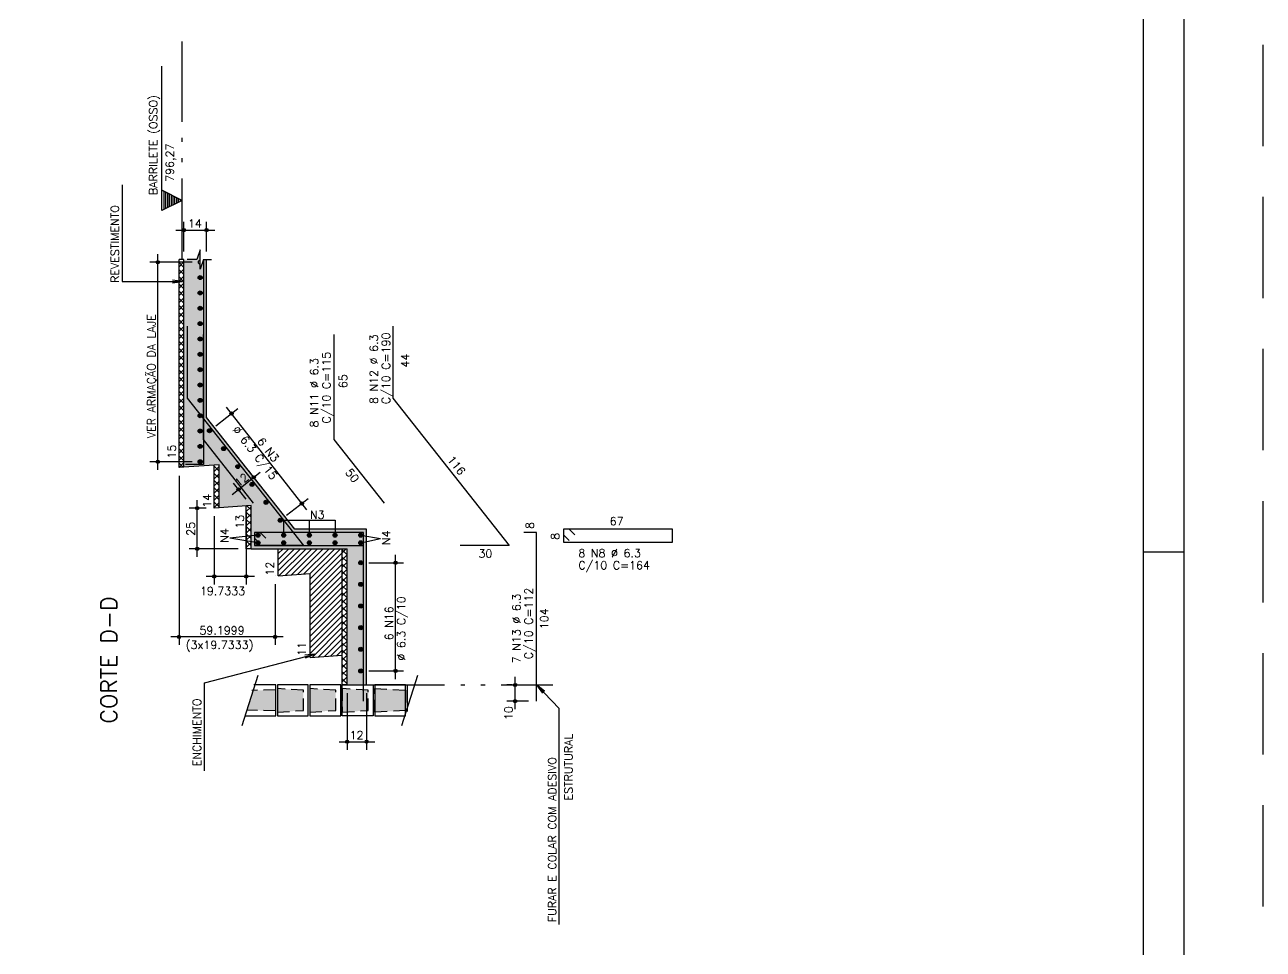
# Model space of a CAD drawing. Extents: x -1.9 to 86, y -1.5 to 61.
# Drawn here: x 55.51 to 86.05, y 19.89 to 42.7 of the extents above; entities that cross this region are included whole.
import ezdxf

# ---------------------------------------------------------------- set-up
doc = ezdxf.new("R2010")
doc.units = 0
doc.header["$MEASUREMENT"] = 0
for name, pattern in [('ESTILO_TQS_0001', [0.45, 0.3, -0.15]), ('ESTILO_TQS_0004', [3.3, 2, -0.4, 0.05, -0.4, 0.05, -0.4]), ('HIDDEN', [0.375, 0.25, -0.125])]:
    doc.linetypes.add(name, pattern=pattern)
doc.layers.get('0').update_dxf_attribs({"linetype": 'CONTINUOUS'})
doc.layers.get('Defpoints').update_dxf_attribs({"linetype": 'CONTINUOUS'})
for name, color, linetype in [('ARQ_FOLHA', 7, 'CONTINUOUS'), ('PENA_01', 1, 'CONTINUOUS'), ('PENA_02', 2, 'CONTINUOUS'), ('PENA_03', 3, 'CONTINUOUS'), ('PENA_04', 4, 'CONTINUOUS'), ('PENA_05', 5, 'CONTINUOUS'), ('PENA_10', 253, 'CONTINUOUS'), ('PENA_11', 252, 'CONTINUOUS')]:
    doc.layers.add(name, color=color, linetype=linetype)
doc.styles.get("Standard").update_dxf_attribs({"font": 'ROMANS.SHX'})

# ---------------------------------------------------------------- blocks, each defined once
blk = doc.blocks.new('FOLHA A1 - 841 X 594')
at = {"layer": 'ARQ_FOLHA', "color": 1}
blk.add_line((-10, 297), (0, 297), dxfattribs=at)
for points in [[(-841, 0), (0, 0), (0, 594), (-841, 594)], [(-816, 10), (-10, 10), (-10, 584), (-816, 584)]]:
    blk.add_lwpolyline(points, close=True, dxfattribs=at)
at = {"layer": 'Defpoints', "color": 8, "linetype": 'HIDDEN', "ltscale": 100}
blk.add_lwpolyline([(-860.5, 609.5), (-860.5, -15.5), (19.5, -15.5), (19.5, 609.5)], close=True, dxfattribs=at)
blk = doc.blocks.new('*U24')
blk.add_blockref('FOLHA A1 - 841 X 594', (0, 0))

msp = doc.modelspace()

# ---------------------------------------------------------------- linework, layer by layer
at = {"layer": 'PENA_01', "linetype": 'ESTILO_TQS_0004'}
for p, q in [((59.394, 36.905), (59.394, 42.286)), ((63.86, 26.413), (68.533, 26.413))]:
    msp.add_line(p, q, dxfattribs=at)
at = {"layer": 'PENA_01', "linetype": 'Continuous'}
for p, q in [((59.234, 37.633), (60.194, 37.633)), ((59.434, 37.105), (59.434, 37.833)), ((59.994, 37.105), (59.994, 37.833)), ((58.791, 31.718), (58.791, 37.04)), ((59.636, 36.84), (58.591, 36.84)), ((59.314, 31.773), (59.314, 36.905)), ((59.434, 36.905), (59.314, 36.905)), ((59.314, 36.729), (59.434, 36.849)), ((59.434, 36.711), (59.314, 36.831)), ((59.314, 36.552), (59.434, 36.672)), ((59.434, 36.535), (59.314, 36.655)), ((59.434, 36.888), (59.417, 36.905)), ((59.314, 36.375), (59.434, 36.495)), ((59.434, 36.358), (59.314, 36.478)), ((59.314, 36.199), (59.434, 36.319)), ((59.434, 36.181), (59.314, 36.301)), ((59.314, 36.022), (59.434, 36.142)), ((59.434, 36.004), (59.314, 36.124)), ((59.314, 35.845), (59.434, 35.965)), ((59.434, 35.828), (59.314, 35.948)), ((59.314, 35.668), (59.434, 35.788)), ((59.434, 35.651), (59.314, 35.771)), ((59.314, 35.492), (59.434, 35.612)), ((59.434, 35.474), (59.314, 35.594)), ((59.314, 35.315), (59.434, 35.435)), ((59.434, 35.297), (59.314, 35.417)), ((59.314, 35.138), (59.434, 35.258)), ((59.434, 35.12), (59.314, 35.24)), ((59.314, 34.961), (59.434, 35.081)), ((59.434, 34.944), (59.314, 35.064)), ((59.314, 34.784), (59.434, 34.904)), ((59.434, 34.767), (59.314, 34.887)), ((59.314, 34.608), (59.434, 34.728)), ((59.434, 34.59), (59.314, 34.71)), ((59.314, 34.431), (59.434, 34.551)), ((59.434, 34.413), (59.314, 34.533)), ((59.314, 34.254), (59.434, 34.374)), ((59.434, 34.237), (59.314, 34.357)), ((59.314, 34.077), (59.434, 34.197)), ((59.434, 34.06), (59.314, 34.18)), ((59.314, 33.901), (59.434, 34.021)), ((59.434, 33.883), (59.314, 34.003)), ((59.314, 33.724), (59.434, 33.844)), ((59.434, 33.706), (59.314, 33.826)), ((59.314, 33.547), (59.434, 33.667)), ((59.434, 33.529), (59.314, 33.649)), ((59.314, 33.37), (59.434, 33.49)), ((59.434, 33.353), (59.314, 33.473)), ((59.314, 33.193), (59.434, 33.313)), ((59.434, 33.176), (59.314, 33.296)), ((59.314, 33.017), (59.434, 33.137)), ((59.434, 32.999), (59.314, 33.119)), ((60.223, 32.807), (60.768, 33.232)), ((62.466, 30.735), (60.487, 33.267)), ((59.314, 32.84), (59.434, 32.96)), ((59.434, 32.822), (59.314, 32.942)), ((59.314, 32.663), (59.434, 32.783)), ((59.434, 32.646), (59.314, 32.766)), ((59.314, 32.486), (59.434, 32.606)), ((59.434, 32.469), (59.314, 32.589)), ((59.314, 32.31), (59.434, 32.43)), ((59.434, 32.292), (59.314, 32.412)), ((59.314, 32.133), (59.434, 32.253)), ((59.434, 32.115), (59.314, 32.235)), ((59.314, 31.956), (59.434, 32.076)), ((59.636, 31.918), (58.591, 31.918)), ((59.434, 31.938), (59.314, 32.058)), ((59.314, 31.779), (59.434, 31.899)), ((59.415, 31.781), (59.314, 31.882)), ((59.434, 31.782), (59.314, 31.773)), ((60.183, 30.773), (60.183, 31.833)), ((60.303, 31.687), (60.183, 31.807)), ((60.183, 31.677), (60.303, 31.797)), ((59.314, 31.573), (59.314, 27.399)), ((60.303, 31.511), (60.183, 31.631)), ((60.183, 31.5), (60.303, 31.62)), ((60.624, 31.113), (61.314, 31.658)), ((61.315, 31.335), (61.034, 31.691)), ((60.303, 31.334), (60.183, 31.454)), ((60.183, 31.323), (60.303, 31.443)), ((60.303, 31.157), (60.183, 31.277)), ((60.183, 31.146), (60.303, 31.266)), ((60.968, 30.999), (60.657, 31.394)), ((59.762, 29.573), (59.762, 30.973)), ((60.303, 30.98), (60.183, 31.1)), ((60.183, 30.97), (60.303, 31.09)), ((60.303, 30.804), (60.183, 30.924)), ((60.183, 30.793), (60.303, 30.913)), ((61.966, 30.598), (62.5, 31.015)), ((59.983, 30.773), (59.562, 30.773)), ((60.303, 30.782), (60.183, 30.773)), ((60.183, 30.573), (60.183, 28.889)), ((60.972, 29.773), (60.972, 30.833)), ((60.972, 30.69), (61.092, 30.81)), ((61.092, 30.553), (60.972, 30.673)), ((60.972, 30.513), (61.092, 30.633)), ((60.972, 30.633), (60.972, 28.889)), ((61.092, 30.729), (60.988, 30.834)), ((61.092, 30.376), (60.972, 30.496)), ((60.972, 30.337), (61.092, 30.457)), ((61.092, 30.199), (60.972, 30.319)), ((60.972, 30.16), (61.092, 30.28)), ((61.895, 30.108), (61.895, 30.477)), ((61.895, 30.477), (63.162, 30.477)), ((62.528, 30.108), (62.528, 30.477)), ((63.162, 30.477), (63.162, 30.108)), ((61.261, 30.108), (60.565, 30.031)), ((61.261, 29.918), (60.565, 30.031)), ((61.092, 30.022), (60.972, 30.142)), ((60.972, 29.983), (61.092, 30.103)), ((61.092, 29.846), (60.972, 29.966)), ((63.795, 30.108), (64.28, 30.027)), ((63.795, 29.918), (64.28, 30.027)), ((60.772, 29.773), (59.562, 29.773)), ((60.972, 29.806), (61.092, 29.926)), ((60.988, 29.773), (60.972, 29.789)), ((61.092, 29.773), (60.972, 29.773)), ((61.762, 29.228), (62.306, 29.773)), ((61.762, 29.37), (62.165, 29.773)), ((61.762, 29.511), (62.024, 29.773)), ((61.762, 29.652), (61.882, 29.773)), ((61.762, 29.102), (61.762, 29.773)), ((61.778, 29.103), (62.448, 29.773)), ((61.931, 29.115), (62.589, 29.773)), ((62.084, 29.127), (62.731, 29.773)), ((62.238, 29.138), (62.872, 29.773)), ((62.391, 29.15), (63.013, 29.773)), ((62.544, 29.162), (63.155, 29.773)), ((62.551, 29.028), (63.296, 29.773)), ((62.551, 28.886), (63.34, 29.675)), ((63.34, 29.675), (63.438, 29.773)), ((63.34, 26.413), (63.34, 29.773)), ((63.46, 29.623), (63.34, 29.743)), ((64.653, 26.559), (64.653, 29.626)), ((62.551, 28.745), (63.34, 29.534)), ((62.551, 28.603), (63.34, 29.393)), ((63.34, 29.499), (63.46, 29.619)), ((63.46, 29.446), (63.34, 29.566)), ((63.34, 29.322), (63.46, 29.442)), ((63.46, 29.269), (63.34, 29.389)), ((63.995, 29.426), (64.853, 29.426)), ((61.172, 29.089), (59.983, 29.089)), ((61.762, 29.102), (62.551, 29.162)), ((62.551, 28.462), (63.34, 29.251)), ((62.551, 27.09), (62.551, 29.162)), ((62.551, 28.32), (63.34, 29.11)), ((63.34, 29.145), (63.46, 29.265)), ((63.46, 29.092), (63.34, 29.212)), ((63.34, 28.968), (63.46, 29.088)), ((63.46, 28.916), (63.34, 29.036)), ((61.682, 28.902), (61.682, 27.399)), ((62.551, 28.179), (63.34, 28.968)), ((62.551, 28.038), (63.34, 28.827)), ((63.34, 28.792), (63.46, 28.912)), ((63.46, 28.739), (63.34, 28.859)), ((63.34, 28.615), (63.46, 28.735)), ((62.551, 27.896), (63.34, 28.686)), ((62.551, 27.755), (63.34, 28.544)), ((62.551, 27.613), (63.34, 28.403)), ((63.46, 28.562), (63.34, 28.682)), ((63.34, 28.438), (63.46, 28.558)), ((63.46, 28.385), (63.34, 28.505)), ((62.551, 27.472), (63.34, 28.261)), ((62.551, 27.33), (63.34, 28.12)), ((63.34, 28.261), (63.46, 28.381)), ((63.46, 28.209), (63.34, 28.329)), ((63.34, 28.084), (63.46, 28.204)), ((63.46, 28.032), (63.34, 28.152)), ((62.551, 27.189), (63.34, 27.978)), ((62.597, 27.093), (63.34, 27.837)), ((63.34, 27.908), (63.46, 28.028)), ((63.46, 27.855), (63.34, 27.975)), ((63.34, 27.731), (63.46, 27.851)), ((63.46, 27.678), (63.34, 27.798)), ((61.882, 27.599), (59.114, 27.599)), ((62.75, 27.105), (63.34, 27.696)), ((62.903, 27.117), (63.34, 27.554)), ((63.34, 27.554), (63.46, 27.674)), ((63.46, 27.502), (63.34, 27.622)), ((63.34, 27.377), (63.46, 27.497)), ((63.056, 27.128), (63.34, 27.413)), ((63.209, 27.14), (63.34, 27.271)), ((63.46, 27.325), (63.34, 27.445)), ((63.34, 27.201), (63.46, 27.321)), ((63.46, 27.148), (63.34, 27.268)), ((62.551, 27.09), (63.34, 27.15)), ((63.34, 27.024), (63.46, 27.144)), ((63.46, 26.971), (63.34, 27.091)), ((63.34, 26.847), (63.46, 26.967)), ((63.46, 26.794), (63.34, 26.914)), ((63.34, 26.67), (63.46, 26.79)), ((63.46, 26.618), (63.34, 26.738)), ((63.34, 26.493), (63.46, 26.613)), ((63.995, 26.759), (64.853, 26.759)), ((67.601, 25.813), (67.601, 26.613)), ((63.46, 26.441), (63.34, 26.561)), ((63.46, 26.413), (63.34, 26.413)), ((63.436, 26.413), (63.46, 26.437)), ((64.94, 26.413), (64.94, 25.759)), ((67.533, 26.413), (67.401, 26.413)), ((63.46, 26.213), (63.46, 24.814)), ((63.94, 26.213), (63.94, 24.814)), ((67.933, 26.013), (67.401, 26.013)), ((60.951, 25.653), (61.7, 25.653)), ((63.26, 25.014), (64.14, 25.014))]:
    msp.add_line(p, q, dxfattribs=at)
for points in [[(61.7, 25.653), (61.7, 26.413), (61.162, 26.413)], [(61.74, 26.413), (61.74, 25.653), (62.5, 25.653), (62.5, 26.413), (61.74, 26.413)], [(62.54, 26.413), (62.54, 25.653), (63.3, 25.653), (63.3, 26.413), (62.54, 26.413)], [(63.34, 25.653), (63.34, 26.413), (64.1, 26.413), (64.1, 25.653), (63.34, 25.653)], [(64.14, 26.413), (64.14, 25.653), (64.9, 25.653), (64.9, 26.413), (64.14, 26.413)]]:
    msp.add_lwpolyline(points, dxfattribs=at)
at = {"layer": 'PENA_02', "linetype": 'Continuous'}
for p, q in [((60.869, 25.41), (61.263, 26.656)), ((64.809, 25.41), (65.203, 26.656))]:
    msp.add_line(p, q, dxfattribs=at)
at = {"layer": 'PENA_02', "linetype": 'ESTILO_TQS_0001'}
for points in [[(61.7, 25.773), (61.7, 26.293), (61.111, 26.277)], [(62.38, 25.783), (62.38, 26.283), (61.74, 26.323), (61.74, 25.743), (62.38, 25.783)], [(63.18, 25.783), (63.18, 26.283), (62.54, 26.323), (62.54, 25.743), (63.18, 25.783)], [(63.98, 25.783), (63.98, 26.283), (63.34, 26.323), (63.34, 25.743), (63.98, 25.783)], [(64.9, 26.283), (64.9, 25.783), (64.14, 25.743), (64.14, 26.323), (64.9, 26.283)], [(61.7, 25.773), (61.003, 25.791)]]:
    msp.add_lwpolyline(points, dxfattribs=at)
at = {"layer": 'PENA_02', "linetype": 'Continuous'}
for centre, radius in [((59.434, 37.633), 0.04), ((59.434, 37.633), 0.02), ((59.994, 37.633), 0.04), ((59.994, 37.633), 0.02), ((58.791, 36.84), 0.04), ((58.791, 36.84), 0.02), ((60.611, 33.109), 0.0416), ((60.611, 33.109), 0.0208), ((58.791, 31.918), 0.04), ((58.791, 31.918), 0.02), ((61.157, 31.534), 0.04), ((61.157, 31.534), 0.02), ((60.781, 31.237), 0.04), ((60.781, 31.237), 0.02), ((62.343, 30.892), 0.0416), ((62.343, 30.892), 0.0208), ((59.762, 30.773), 0.04), ((59.762, 30.773), 0.02), ((59.762, 29.773), 0.04), ((59.762, 29.773), 0.02), ((64.653, 29.426), 0.0416), ((64.653, 29.426), 0.0208), ((60.183, 29.089), 0.04), ((60.183, 29.089), 0.02), ((60.972, 29.089), 0.04), ((60.972, 29.089), 0.02), ((59.314, 27.599), 0.04), ((59.314, 27.599), 0.02), ((61.682, 27.599), 0.04), ((61.682, 27.599), 0.02), ((64.653, 26.759), 0.0416), ((64.653, 26.759), 0.0208), ((67.601, 26.413), 0.04), ((67.601, 26.413), 0.02), ((67.601, 26.013), 0.04), ((67.601, 26.013), 0.02), ((63.46, 25.014), 0.04), ((63.94, 25.014), 0.04), ((63.46, 25.014), 0.02), ((63.94, 25.014), 0.02)]:
    msp.add_circle(centre, radius, dxfattribs=at)
at = {"layer": 'PENA_03', "linetype": 'Continuous'}
for p, q in [((58.894, 38.114), (58.894, 41.672)), ((59.394, 38.364), (58.894, 38.614)), ((58.938, 38.591), (58.938, 38.136)), ((58.983, 38.569), (58.983, 38.158)), ((59.028, 38.547), (59.028, 38.181)), ((59.072, 38.524), (59.072, 38.203)), ((59.117, 38.502), (59.117, 38.225)), ((59.394, 38.364), (58.894, 38.114)), ((59.161, 38.48), (59.161, 38.247)), ((59.206, 38.458), (59.206, 38.27)), ((59.25, 38.435), (59.25, 38.292)), ((59.295, 38.413), (59.295, 38.314)), ((59.34, 38.391), (59.34, 38.337)), ((59.834, 37.145), (59.754, 36.905)), ((59.834, 36.665), (59.834, 37.145)), ((59.434, 31.782), (59.434, 36.905)), ((59.434, 36.905), (59.434, 36.905)), ((59.754, 36.905), (59.514, 36.905)), ((59.914, 36.905), (59.834, 36.665)), ((59.836, 36.84), (59.836, 36.84)), ((59.914, 36.905), (60.114, 36.905)), ((59.994, 33.009), (59.994, 36.905)), ((59.994, 36.905), (59.994, 36.905)), ((62.169, 30.253), (59.994, 33.009)), ((60.066, 32.684), (60.066, 32.684)), ((59.314, 31.773), (59.314, 31.773)), ((60.303, 31.842), (59.434, 31.782)), ((59.836, 31.918), (59.836, 31.918)), ((60.303, 30.782), (60.303, 31.842)), ((61.439, 31.178), (61.439, 31.178)), ((60.183, 30.773), (60.183, 30.773)), ((60.183, 30.773), (60.183, 30.773)), ((61.092, 30.842), (60.303, 30.782)), ((60.972, 30.833), (60.972, 30.833)), ((61.092, 29.773), (61.092, 30.842)), ((61.092, 30.842), (61.092, 30.842)), ((61.809, 30.475), (61.809, 30.475)), ((63.94, 30.253), (62.169, 30.253)), ((63.94, 26.413), (63.94, 30.253)), ((60.972, 29.773), (60.972, 29.773)), ((61.092, 29.773), (63.46, 29.773)), ((63.46, 26.413), (63.46, 29.773)), ((63.795, 29.426), (63.795, 29.426)), ((61.682, 29.102), (61.682, 29.102)), ((63.795, 26.759), (63.795, 26.759)), ((63.46, 26.413), (63.94, 26.413)), ((63.46, 26.413), (63.46, 26.413)), ((63.94, 26.413), (63.94, 26.413)), ((67.733, 26.413), (67.733, 26.413)), ((68.133, 26.013), (68.133, 26.013))]:
    msp.add_line(p, q, dxfattribs=at)
for points in [[(57.912, 38.746), (57.912, 36.365), (59.401, 36.365), (59.153, 36.332), (59.401, 36.365), (59.153, 36.398)], [(58.894, 38.614), (59.394, 38.364), (58.894, 38.114), (58.894, 38.614)], [(59.946, 24.291), (59.946, 26.467), (62.665, 27.175), (62.433, 27.081), (62.665, 27.175), (62.417, 27.144)], [(68.684, 20.506), (68.684, 25.832), (68.133, 26.413), (68.327, 26.256), (68.133, 26.413), (68.28, 26.211)]]:
    msp.add_lwpolyline(points, dxfattribs=at)
for centre in [(59.836, 36.461), (59.836, 36.083), (59.836, 35.704), (59.836, 35.325), (59.836, 34.947), (59.836, 34.568), (59.836, 34.19), (59.836, 33.811), (59.836, 33.432), (59.836, 33.054), (59.836, 32.675), (60.066, 32.684), (59.836, 32.296), (60.414, 32.242), (59.836, 31.918), (60.763, 31.8), (61.112, 31.358), (61.46, 30.917), (61.809, 30.475), (61.261, 30.108), (61.261, 29.918), (61.895, 30.108), (61.895, 29.918), (62.528, 30.108), (62.528, 29.918), (63.162, 30.108), (63.162, 29.918), (63.795, 30.108), (63.795, 29.918), (63.795, 29.426), (63.795, 28.893), (63.795, 28.359), (63.795, 27.826), (63.795, 27.293), (63.795, 26.759)]:
    msp.add_circle(centre, 0.05, dxfattribs=at)
msp.add_arc((59.836, 36.84), 0.05, 92.2924, 267.7076, dxfattribs=at)
for points in [[(59.886, 36.461), (59.811, 36.505), (59.789, 36.478)], [(59.886, 36.461), (59.789, 36.478), (59.789, 36.444)], [(59.886, 36.461), (59.789, 36.444), (59.811, 36.418)], [(59.886, 36.461), (59.844, 36.511), (59.811, 36.505)], [(59.886, 36.461), (59.811, 36.418), (59.844, 36.412)], [(59.886, 36.461), (59.874, 36.493), (59.844, 36.511)], [(59.886, 36.461), (59.844, 36.412), (59.874, 36.429)], [(59.886, 36.461), (59.874, 36.429), (59.886, 36.461)], [(59.886, 36.083), (59.811, 36.126), (59.789, 36.1)], [(59.886, 36.083), (59.789, 36.1), (59.789, 36.066)], [(59.886, 36.083), (59.789, 36.066), (59.811, 36.039)], [(59.886, 36.083), (59.844, 36.132), (59.811, 36.126)], [(59.886, 36.083), (59.811, 36.039), (59.844, 36.033)], [(59.886, 36.083), (59.874, 36.115), (59.844, 36.132)], [(59.886, 36.083), (59.844, 36.033), (59.874, 36.051)], [(59.886, 36.083), (59.874, 36.051), (59.886, 36.083)], [(59.886, 35.704), (59.811, 35.747), (59.789, 35.721)], [(59.886, 35.704), (59.844, 35.753), (59.811, 35.747)], [(59.886, 35.704), (59.874, 35.736), (59.844, 35.753)], [(59.886, 35.704), (59.789, 35.721), (59.789, 35.687)], [(59.886, 35.704), (59.789, 35.687), (59.811, 35.661)], [(59.886, 35.704), (59.811, 35.661), (59.844, 35.655)], [(59.886, 35.704), (59.844, 35.655), (59.874, 35.672)], [(59.886, 35.704), (59.874, 35.672), (59.886, 35.704)], [(59.886, 35.325), (59.811, 35.369), (59.789, 35.343)], [(59.886, 35.325), (59.789, 35.343), (59.789, 35.308)], [(59.886, 35.325), (59.789, 35.308), (59.811, 35.282)], [(59.886, 35.325), (59.844, 35.375), (59.811, 35.369)], [(59.886, 35.325), (59.811, 35.282), (59.844, 35.276)], [(59.886, 35.325), (59.874, 35.358), (59.844, 35.375)], [(59.886, 35.325), (59.844, 35.276), (59.874, 35.293)], [(59.886, 35.325), (59.874, 35.293), (59.886, 35.325)], [(59.886, 34.947), (59.811, 34.99), (59.789, 34.964)], [(59.886, 34.947), (59.789, 34.964), (59.789, 34.93)], [(59.886, 34.947), (59.789, 34.93), (59.811, 34.903)], [(59.886, 34.947), (59.844, 34.996), (59.811, 34.99)], [(59.886, 34.947), (59.811, 34.903), (59.844, 34.898)], [(59.886, 34.947), (59.874, 34.979), (59.844, 34.996)], [(59.886, 34.947), (59.844, 34.898), (59.874, 34.915)], [(59.886, 34.947), (59.874, 34.915), (59.886, 34.947)], [(59.886, 34.568), (59.811, 34.611), (59.789, 34.585)], [(59.886, 34.568), (59.789, 34.585), (59.789, 34.551)], [(59.886, 34.568), (59.789, 34.551), (59.811, 34.525)], [(59.886, 34.568), (59.844, 34.617), (59.811, 34.611)], [(59.886, 34.568), (59.811, 34.525), (59.844, 34.519)], [(59.886, 34.568), (59.874, 34.6), (59.844, 34.617)], [(59.886, 34.568), (59.844, 34.519), (59.874, 34.536)], [(59.886, 34.568), (59.874, 34.536), (59.886, 34.568)], [(59.886, 34.19), (59.811, 34.233), (59.789, 34.207)], [(59.886, 34.19), (59.789, 34.207), (59.789, 34.172)], [(59.886, 34.19), (59.844, 34.239), (59.811, 34.233)], [(59.886, 34.19), (59.874, 34.222), (59.844, 34.239)], [(59.886, 34.19), (59.789, 34.172), (59.811, 34.146)], [(59.886, 34.19), (59.811, 34.146), (59.844, 34.14)], [(59.886, 34.19), (59.844, 34.14), (59.874, 34.157)], [(59.886, 34.19), (59.874, 34.157), (59.886, 34.19)], [(59.886, 33.811), (59.811, 33.854), (59.789, 33.828)], [(59.886, 33.811), (59.789, 33.828), (59.789, 33.794)], [(59.886, 33.811), (59.789, 33.794), (59.811, 33.768)], [(59.886, 33.811), (59.844, 33.86), (59.811, 33.854)], [(59.886, 33.811), (59.811, 33.768), (59.844, 33.762)], [(59.886, 33.811), (59.874, 33.843), (59.844, 33.86)], [(59.886, 33.811), (59.844, 33.762), (59.874, 33.779)], [(59.886, 33.811), (59.874, 33.779), (59.886, 33.811)], [(59.886, 33.432), (59.811, 33.476), (59.789, 33.449)], [(59.886, 33.432), (59.789, 33.449), (59.789, 33.415)], [(59.886, 33.432), (59.789, 33.415), (59.811, 33.389)], [(59.886, 33.432), (59.844, 33.482), (59.811, 33.476)], [(59.886, 33.432), (59.811, 33.389), (59.844, 33.383)], [(59.886, 33.432), (59.874, 33.464), (59.844, 33.482)], [(59.886, 33.432), (59.844, 33.383), (59.874, 33.4)], [(59.886, 33.432), (59.874, 33.4), (59.886, 33.432)], [(59.886, 33.054), (59.811, 33.097), (59.789, 33.071)], [(59.886, 33.054), (59.789, 33.071), (59.789, 33.037)], [(59.886, 33.054), (59.789, 33.037), (59.811, 33.01)], [(59.886, 33.054), (59.844, 33.103), (59.811, 33.097)], [(59.886, 33.054), (59.811, 33.01), (59.844, 33.004)], [(59.886, 33.054), (59.874, 33.086), (59.844, 33.103)], [(59.886, 33.054), (59.844, 33.004), (59.874, 33.022)], [(59.886, 33.054), (59.874, 33.022), (59.886, 33.054)], [(59.886, 32.675), (59.811, 32.718), (59.789, 32.692)], [(59.886, 32.675), (59.789, 32.692), (59.789, 32.658)], [(59.886, 32.675), (59.844, 32.724), (59.811, 32.718)], [(59.886, 32.675), (59.874, 32.707), (59.844, 32.724)], [(60.116, 32.684), (60.041, 32.727), (60.019, 32.701)], [(60.116, 32.684), (60.019, 32.701), (60.019, 32.666)], [(60.116, 32.684), (60.019, 32.666), (60.041, 32.64)], [(60.116, 32.684), (60.074, 32.733), (60.041, 32.727)], [(60.116, 32.684), (60.041, 32.64), (60.074, 32.634)], [(60.116, 32.684), (60.104, 32.716), (60.074, 32.733)], [(60.116, 32.684), (60.074, 32.634), (60.104, 32.651)], [(60.116, 32.684), (60.104, 32.651), (60.116, 32.684)], [(59.886, 32.675), (59.789, 32.658), (59.811, 32.632)], [(59.886, 32.675), (59.811, 32.632), (59.844, 32.626)], [(59.886, 32.675), (59.844, 32.626), (59.874, 32.643)], [(59.886, 32.675), (59.874, 32.643), (59.886, 32.675)], [(59.886, 32.296), (59.811, 32.34), (59.789, 32.314)], [(59.886, 32.296), (59.789, 32.314), (59.789, 32.279)], [(59.886, 32.296), (59.789, 32.279), (59.811, 32.253)], [(59.886, 32.296), (59.844, 32.346), (59.811, 32.34)], [(59.886, 32.296), (59.811, 32.253), (59.844, 32.247)], [(59.886, 32.296), (59.874, 32.329), (59.844, 32.346)], [(59.886, 32.296), (59.844, 32.247), (59.874, 32.264)], [(59.886, 32.296), (59.874, 32.264), (59.886, 32.296)], [(60.464, 32.242), (60.389, 32.285), (60.367, 32.259)], [(60.464, 32.242), (60.367, 32.259), (60.367, 32.225)], [(60.464, 32.242), (60.367, 32.225), (60.389, 32.199)], [(60.464, 32.242), (60.423, 32.291), (60.389, 32.285)], [(60.464, 32.242), (60.389, 32.199), (60.423, 32.193)], [(60.464, 32.242), (60.453, 32.274), (60.423, 32.291)], [(60.464, 32.242), (60.423, 32.193), (60.453, 32.21)], [(60.464, 32.242), (60.453, 32.21), (60.464, 32.242)], [(59.886, 31.918), (59.811, 31.961), (59.789, 31.935)], [(59.886, 31.918), (59.789, 31.935), (59.789, 31.901)], [(59.886, 31.918), (59.789, 31.901), (59.811, 31.875)], [(59.886, 31.918), (59.844, 31.967), (59.811, 31.961)], [(59.886, 31.918), (59.811, 31.875), (59.844, 31.869)], [(59.886, 31.918), (59.874, 31.95), (59.844, 31.967)], [(59.886, 31.918), (59.844, 31.869), (59.874, 31.886)], [(59.886, 31.918), (59.874, 31.886), (59.886, 31.918)], [(60.813, 31.8), (60.738, 31.843), (60.716, 31.817)], [(60.813, 31.8), (60.716, 31.817), (60.716, 31.783)], [(60.813, 31.8), (60.716, 31.783), (60.738, 31.757)], [(60.813, 31.8), (60.772, 31.849), (60.738, 31.843)], [(60.813, 31.8), (60.738, 31.757), (60.772, 31.751)], [(60.813, 31.8), (60.801, 31.832), (60.772, 31.849)], [(60.813, 31.8), (60.772, 31.751), (60.801, 31.768)], [(60.813, 31.8), (60.801, 31.768), (60.813, 31.8)], [(61.162, 31.358), (61.087, 31.402), (61.065, 31.376)], [(61.162, 31.358), (61.065, 31.376), (61.065, 31.341)], [(61.162, 31.358), (61.065, 31.341), (61.087, 31.315)], [(61.162, 31.358), (61.12, 31.408), (61.087, 31.402)], [(61.162, 31.358), (61.087, 31.315), (61.12, 31.309)], [(61.162, 31.358), (61.15, 31.391), (61.12, 31.408)], [(61.162, 31.358), (61.12, 31.309), (61.15, 31.326)], [(61.162, 31.358), (61.15, 31.326), (61.162, 31.358)], [(61.51, 30.917), (61.435, 30.96), (61.413, 30.934)], [(61.51, 30.917), (61.413, 30.934), (61.413, 30.9)], [(61.51, 30.917), (61.413, 30.9), (61.435, 30.873)], [(61.51, 30.917), (61.469, 30.966), (61.435, 30.96)], [(61.51, 30.917), (61.435, 30.873), (61.469, 30.868)], [(61.51, 30.917), (61.498, 30.949), (61.469, 30.966)], [(61.51, 30.917), (61.469, 30.868), (61.498, 30.885)], [(61.51, 30.917), (61.498, 30.885), (61.51, 30.917)], [(61.859, 30.475), (61.784, 30.518), (61.762, 30.492)], [(61.859, 30.475), (61.762, 30.492), (61.762, 30.458)], [(61.859, 30.475), (61.762, 30.458), (61.784, 30.432)], [(61.859, 30.475), (61.818, 30.524), (61.784, 30.518)], [(61.859, 30.475), (61.784, 30.432), (61.818, 30.426)], [(61.859, 30.475), (61.847, 30.507), (61.818, 30.524)], [(61.859, 30.475), (61.818, 30.426), (61.847, 30.443)], [(61.859, 30.475), (61.847, 30.443), (61.859, 30.475)], [(61.311, 30.108), (61.236, 30.151), (61.214, 30.125)], [(61.311, 30.108), (61.214, 30.125), (61.214, 30.091)], [(61.311, 30.108), (61.214, 30.091), (61.236, 30.065)], [(61.311, 29.918), (61.236, 29.961), (61.214, 29.935)], [(61.311, 29.918), (61.214, 29.935), (61.214, 29.901)], [(61.311, 30.108), (61.27, 30.157), (61.236, 30.151)], [(61.311, 30.108), (61.236, 30.065), (61.27, 30.059)], [(61.311, 29.918), (61.27, 29.967), (61.236, 29.961)], [(61.311, 30.108), (61.3, 30.14), (61.27, 30.157)], [(61.311, 30.108), (61.27, 30.059), (61.3, 30.076)], [(61.311, 29.918), (61.3, 29.95), (61.27, 29.967)], [(61.311, 30.108), (61.3, 30.076), (61.311, 30.108)], [(61.945, 30.108), (61.87, 30.151), (61.848, 30.125)], [(61.945, 30.108), (61.848, 30.125), (61.848, 30.091)], [(61.945, 30.108), (61.848, 30.091), (61.87, 30.065)], [(61.945, 29.918), (61.87, 29.961), (61.848, 29.935)], [(61.945, 29.918), (61.848, 29.935), (61.848, 29.901)], [(61.945, 30.108), (61.904, 30.157), (61.87, 30.151)], [(61.945, 30.108), (61.87, 30.065), (61.904, 30.059)], [(61.945, 29.918), (61.904, 29.967), (61.87, 29.961)], [(61.945, 30.108), (61.933, 30.14), (61.904, 30.157)], [(61.945, 30.108), (61.904, 30.059), (61.933, 30.076)], [(61.945, 29.918), (61.933, 29.95), (61.904, 29.967)], [(61.945, 30.108), (61.933, 30.076), (61.945, 30.108)], [(62.578, 30.108), (62.503, 30.151), (62.481, 30.125)], [(62.578, 30.108), (62.481, 30.125), (62.481, 30.091)], [(62.578, 30.108), (62.481, 30.091), (62.503, 30.065)], [(62.578, 29.918), (62.503, 29.961), (62.481, 29.935)], [(62.578, 29.918), (62.481, 29.935), (62.481, 29.901)], [(62.578, 30.108), (62.537, 30.157), (62.503, 30.151)], [(62.578, 30.108), (62.503, 30.065), (62.537, 30.059)], [(62.578, 29.918), (62.537, 29.967), (62.503, 29.961)], [(62.578, 30.108), (62.567, 30.14), (62.537, 30.157)], [(62.578, 30.108), (62.537, 30.059), (62.567, 30.076)], [(62.578, 29.918), (62.567, 29.95), (62.537, 29.967)], [(62.578, 30.108), (62.567, 30.076), (62.578, 30.108)], [(63.212, 30.108), (63.137, 30.151), (63.115, 30.125)], [(63.212, 30.108), (63.115, 30.125), (63.115, 30.091)], [(63.212, 30.108), (63.115, 30.091), (63.137, 30.065)], [(63.212, 29.918), (63.137, 29.961), (63.115, 29.935)], [(63.212, 29.918), (63.115, 29.935), (63.115, 29.901)], [(63.212, 30.108), (63.171, 30.157), (63.137, 30.151)], [(63.212, 30.108), (63.137, 30.065), (63.171, 30.059)], [(63.212, 29.918), (63.171, 29.967), (63.137, 29.961)], [(63.212, 30.108), (63.2, 30.14), (63.171, 30.157)], [(63.212, 30.108), (63.171, 30.059), (63.2, 30.076)], [(63.212, 29.918), (63.2, 29.95), (63.171, 29.967)], [(63.212, 30.108), (63.2, 30.076), (63.212, 30.108)], [(63.845, 30.108), (63.77, 30.151), (63.748, 30.125)], [(63.845, 30.108), (63.748, 30.125), (63.748, 30.091)], [(63.845, 30.108), (63.748, 30.091), (63.77, 30.065)], [(63.845, 29.918), (63.77, 29.961), (63.748, 29.935)], [(63.845, 29.918), (63.748, 29.935), (63.748, 29.901)], [(63.845, 30.108), (63.804, 30.157), (63.77, 30.151)], [(63.845, 30.108), (63.77, 30.065), (63.804, 30.059)], [(63.845, 29.918), (63.804, 29.967), (63.77, 29.961)], [(63.845, 30.108), (63.834, 30.14), (63.804, 30.157)], [(63.845, 30.108), (63.804, 30.059), (63.834, 30.076)], [(63.845, 29.918), (63.834, 29.95), (63.804, 29.967)], [(63.845, 30.108), (63.834, 30.076), (63.845, 30.108)], [(61.311, 29.918), (61.214, 29.901), (61.236, 29.875)], [(61.311, 29.918), (61.236, 29.875), (61.27, 29.869)], [(61.311, 29.918), (61.27, 29.869), (61.3, 29.886)], [(61.311, 29.918), (61.3, 29.886), (61.311, 29.918)], [(61.945, 29.918), (61.848, 29.901), (61.87, 29.875)], [(61.945, 29.918), (61.87, 29.875), (61.904, 29.869)], [(61.945, 29.918), (61.904, 29.869), (61.933, 29.886)], [(61.945, 29.918), (61.933, 29.886), (61.945, 29.918)], [(62.578, 29.918), (62.481, 29.901), (62.503, 29.875)], [(62.578, 29.918), (62.503, 29.875), (62.537, 29.869)], [(62.578, 29.918), (62.537, 29.869), (62.567, 29.886)], [(62.578, 29.918), (62.567, 29.886), (62.578, 29.918)], [(63.212, 29.918), (63.115, 29.901), (63.137, 29.875)], [(63.212, 29.918), (63.137, 29.875), (63.171, 29.869)], [(63.212, 29.918), (63.171, 29.869), (63.2, 29.886)], [(63.212, 29.918), (63.2, 29.886), (63.212, 29.918)], [(63.845, 29.918), (63.748, 29.901), (63.77, 29.875)], [(63.845, 29.918), (63.77, 29.875), (63.804, 29.869)], [(63.845, 29.918), (63.804, 29.869), (63.834, 29.886)], [(63.845, 29.918), (63.834, 29.886), (63.845, 29.918)], [(63.845, 29.426), (63.77, 29.469), (63.748, 29.443)], [(63.845, 29.426), (63.748, 29.443), (63.748, 29.409)], [(63.845, 29.426), (63.748, 29.409), (63.77, 29.383)], [(63.845, 29.426), (63.804, 29.475), (63.77, 29.469)], [(63.845, 29.426), (63.77, 29.383), (63.804, 29.377)], [(63.845, 29.426), (63.834, 29.458), (63.804, 29.475)], [(63.845, 29.426), (63.804, 29.377), (63.834, 29.394)], [(63.845, 29.426), (63.834, 29.394), (63.845, 29.426)], [(63.845, 28.893), (63.77, 28.936), (63.748, 28.91)], [(63.845, 28.893), (63.748, 28.91), (63.748, 28.876)], [(63.845, 28.893), (63.748, 28.876), (63.77, 28.85)], [(63.845, 28.893), (63.804, 28.942), (63.77, 28.936)], [(63.845, 28.893), (63.77, 28.85), (63.804, 28.844)], [(63.845, 28.893), (63.834, 28.925), (63.804, 28.942)], [(63.845, 28.893), (63.804, 28.844), (63.834, 28.861)], [(63.845, 28.893), (63.834, 28.861), (63.845, 28.893)], [(63.845, 28.359), (63.77, 28.403), (63.748, 28.377)], [(63.845, 28.359), (63.804, 28.409), (63.77, 28.403)], [(63.845, 28.359), (63.834, 28.392), (63.804, 28.409)], [(63.845, 28.359), (63.748, 28.377), (63.748, 28.342)], [(63.845, 28.359), (63.748, 28.342), (63.77, 28.316)], [(63.845, 28.359), (63.77, 28.316), (63.804, 28.31)], [(63.845, 28.359), (63.804, 28.31), (63.834, 28.327)], [(63.845, 28.359), (63.834, 28.327), (63.845, 28.359)], [(63.845, 27.826), (63.77, 27.869), (63.748, 27.843)], [(63.845, 27.826), (63.748, 27.843), (63.748, 27.809)], [(63.845, 27.826), (63.748, 27.809), (63.77, 27.783)], [(63.845, 27.826), (63.804, 27.875), (63.77, 27.869)], [(63.845, 27.826), (63.77, 27.783), (63.804, 27.777)], [(63.845, 27.826), (63.834, 27.858), (63.804, 27.875)], [(63.845, 27.826), (63.804, 27.777), (63.834, 27.794)], [(63.845, 27.826), (63.834, 27.794), (63.845, 27.826)], [(63.845, 27.293), (63.77, 27.336), (63.748, 27.31)], [(63.845, 27.293), (63.748, 27.31), (63.748, 27.276)], [(63.845, 27.293), (63.748, 27.276), (63.77, 27.25)], [(63.845, 27.293), (63.804, 27.342), (63.77, 27.336)], [(63.845, 27.293), (63.77, 27.25), (63.804, 27.244)], [(63.845, 27.293), (63.834, 27.325), (63.804, 27.342)], [(63.845, 27.293), (63.804, 27.244), (63.834, 27.261)], [(63.845, 27.293), (63.834, 27.261), (63.845, 27.293)], [(63.845, 26.759), (63.77, 26.803), (63.748, 26.777)], [(63.845, 26.759), (63.748, 26.777), (63.748, 26.742)], [(63.845, 26.759), (63.748, 26.742), (63.77, 26.716)], [(63.845, 26.759), (63.804, 26.809), (63.77, 26.803)], [(63.845, 26.759), (63.77, 26.716), (63.804, 26.71)], [(63.845, 26.759), (63.834, 26.792), (63.804, 26.809)], [(63.845, 26.759), (63.804, 26.71), (63.834, 26.727)], [(63.845, 26.759), (63.834, 26.727), (63.845, 26.759)]]:
    msp.add_solid(points, dxfattribs=at)
at = {"layer": 'PENA_04', "linetype": 'Continuous'}
for p, q in [((59.514, 35.262), (59.514, 33.488)), ((59.914, 32.464), (59.914, 35.058)), ((59.514, 33.488), (62.383, 29.853)), ((61.153, 30.895), (59.914, 32.464)), ((61.312, 30.173), (61.172, 30.173)), ((61.172, 30.173), (61.172, 29.853)), ((63.86, 30.173), (61.172, 30.173)), ((61.172, 30.173), (61.172, 30.033)), ((61.172, 30.033), (61.312, 29.893)), ((61.452, 30.033), (61.312, 30.173)), ((63.86, 30.173), (63.54, 30.173)), ((63.86, 26.013), (63.86, 30.173)), ((63.86, 29.853), (63.86, 30.173)), ((61.172, 29.853), (63.86, 29.853)), ((62.383, 29.853), (61.174, 29.853))]:
    msp.add_line(p, q, dxfattribs=at)
msp.add_lwpolyline([(59.914, 36.905), (59.914, 31.853), (59.474, 31.853)], dxfattribs=at)
at = {"layer": 'PENA_05', "linetype": 'Continuous'}
for p, q in [((64.589, 35.262), (64.589, 33.488)), ((63.142, 32.464), (63.142, 35.058)), ((64.589, 33.488), (67.458, 29.853)), ((64.381, 30.895), (63.142, 32.464)), ((68.931, 30.253), (68.791, 30.253)), ((68.791, 30.253), (68.791, 29.933)), ((71.479, 30.253), (68.791, 30.253)), ((68.791, 30.253), (68.791, 30.113)), ((69.071, 30.113), (68.931, 30.253)), ((71.479, 29.933), (71.479, 30.253)), ((68.133, 30.173), (67.813, 30.173)), ((68.133, 26.013), (68.133, 30.173)), ((68.791, 30.113), (68.931, 29.973)), ((68.791, 29.933), (71.479, 29.933)), ((67.458, 29.853), (66.25, 29.853))]:
    msp.add_line(p, q, dxfattribs=at)
at = {"layer": 'PENA_10', "linetype": 'Continuous'}
for points in [[(59.834, 37.145), (59.834, 36.665), (59.754, 36.905)], [(59.434, 36.905), (59.754, 36.905), (59.434, 31.782)], [(59.754, 36.905), (59.994, 33.009), (59.434, 31.782)], [(59.994, 33.009), (59.754, 36.905), (59.834, 36.665)], [(59.994, 33.009), (59.834, 36.665), (59.914, 36.905)], [(59.994, 33.009), (59.914, 36.905), (59.994, 36.905)], [(59.434, 31.782), (59.994, 33.009), (60.303, 31.842)], [(59.994, 33.009), (62.169, 30.253), (60.303, 31.842)], [(60.303, 31.842), (62.169, 30.253), (61.092, 30.842)], [(60.303, 31.842), (61.092, 30.842), (60.303, 30.782)], [(62.169, 30.253), (61.092, 29.773), (61.092, 30.842)], [(63.46, 29.773), (61.092, 29.773), (62.169, 30.253)], [(63.46, 29.773), (62.169, 30.253), (63.94, 30.253)], [(63.46, 29.773), (63.94, 30.253), (63.94, 26.413)], [(63.46, 29.773), (63.94, 26.413), (63.46, 26.413)], [(61.12, 26.278), (61.7, 25.773), (61.013, 25.791)], [(61.12, 26.278), (61.013, 25.791), (61.12, 26.278)], [(61.12, 26.278), (61.7, 26.293), (61.7, 25.773)], [(61.74, 25.743), (62.38, 26.283), (61.74, 26.323)], [(61.74, 25.743), (61.74, 26.323), (61.74, 25.743)], [(61.74, 25.743), (62.38, 26.283), (61.74, 26.323)], [(61.74, 25.743), (61.74, 26.323), (61.74, 25.743)], [(61.74, 25.743), (62.38, 25.783), (62.38, 26.283)], [(61.74, 25.743), (62.38, 25.783), (62.38, 26.283)], [(62.54, 25.743), (63.18, 26.283), (62.54, 26.323)], [(62.54, 25.743), (62.54, 26.323), (62.54, 25.743)], [(62.54, 25.743), (63.18, 25.783), (63.18, 26.283)], [(63.34, 25.743), (63.98, 26.283), (63.34, 26.323)], [(63.34, 25.743), (63.34, 26.323), (63.34, 25.743)], [(63.34, 25.743), (63.98, 25.783), (63.98, 26.283)], [(64.14, 26.323), (64.9, 26.283), (64.9, 25.783)], [(64.14, 26.323), (64.9, 25.783), (64.14, 25.743)], [(64.14, 26.323), (64.14, 25.743), (64.14, 26.323)]]:
    msp.add_solid(points, dxfattribs=at)
at = {"layer": 'PENA_11', "linetype": 'Continuous'}
for points in [[(62.38, 25.783), (62.38, 26.283), (61.74, 26.323)], [(62.38, 25.783), (61.74, 26.323), (61.74, 25.743)], [(63.18, 25.783), (63.18, 26.283), (62.54, 26.323)], [(63.18, 25.783), (62.54, 26.323), (62.54, 25.743)], [(63.98, 25.783), (63.98, 26.283), (63.34, 26.323)], [(63.98, 25.783), (63.34, 26.323), (63.34, 25.743)], [(64.9, 26.283), (64.14, 25.743), (64.14, 26.323)], [(64.9, 26.283), (64.14, 26.323), (64.9, 26.283)], [(64.9, 26.283), (64.9, 25.783), (64.14, 25.743)], [(62.38, 25.783), (61.74, 25.743), (62.38, 25.783)], [(63.18, 25.783), (62.54, 25.743), (63.18, 25.783)], [(63.98, 25.783), (63.34, 25.743), (63.98, 25.783)]]:
    msp.add_solid(points, dxfattribs=at)

# ---------------------------------------------------------------- block references
at = {"xscale": 0.09999999999999938, "yscale": 0.09999999999999938, "zscale": 0.09999999999999938}
msp.add_blockref('*U24', (84.1, 0), dxfattribs=at)

# ---------------------------------------------------------------- texts
at = {"layer": 'PENA_03', "linetype": 'Continuous'}
for s, rotation, p in [('REVESTIMENTO', 90, (57.833, 36.329)), ('VER ARMAÇÃO DA LAJE', 90, (58.731, 32.499)), ('8 N12 %%c 6.3', 90, (64.217, 33.342)), ('C/10 C=190', 90, (64.517, 33.339)), ('C/10 C=115', 90, (63.048, 32.862)), ('44', 90, (64.99, 34.24)), ('8 N11 %%c 6.3', 90, (62.748, 32.762)), ('65', 90, (63.458, 33.733)), ('%%c 6.3 C/15', 308.002, (60.623, 32.704)), ('6 N3', 308.002, (61.228, 32.416)), ('15', 90, (59.236, 31.996)), ('116', 308.2847, (65.917, 31.968)), ('12', 38.2843, (60.783, 31.285)), ('50', 308.2849, (63.402, 31.651)), ('14', 90, (60.108, 30.782)), ('13', 90, (60.913, 30.267)), ('25', 90, (59.702, 30.093)), ('N4', 90, (60.535, 29.918)), ('8', 90, (68.066, 30.26)), ('N4', 90, (64.521, 29.862)), ('8', 90, (68.691, 29.993)), ('12', 90, (61.654, 29.111)), ('C/10 C=112', 90, (68.035, 27.047)), ('%%c 6.3 C/10', 90, (64.893, 27.013)), ('7 N13 %%c 6.3', 90, (67.735, 26.947)), ('6 N16', 90, (64.593, 27.513)), ('104', 90, (68.42, 27.787)), ('11', 90, (62.441, 27.129)), ('ENCHIMENTO', 90, (59.857, 24.407)), ('10', 90, (67.541, 25.546)), ('ESTRUTURAL', 90, (69.017, 23.563)), ('FURAR E COLAR COM ADESIVO', 90, (68.617, 20.563))]:
    msp.add_text(s, height=0.2, rotation=rotation, dxfattribs=at).set_placement(p)
for s, p in [('14', (59.534, 37.693)), ('N3', (62.543, 30.511)), ('67', (69.935, 30.353)), ('30', (66.698, 29.553)), ('8 N8 %%c 6.3', (69.162, 29.564)), ('C/10 C=164', (69.162, 29.264)), ('19.7333', (59.83, 28.63)), ('59.1999', (59.818, 27.659)), ('(3x19.7333)', (59.478, 27.3)), ('12', (63.52, 25.074))]:
    msp.add_text(s, height=0.2, dxfattribs=at).set_placement(p)
at = {"layer": 'PENA_04', "linetype": 'Continuous'}
for s, p in [('BARRILETE (OSSO)', (58.778, 38.495)), ('796,27', (59.185, 38.822))]:
    msp.add_text(s, height=0.2, rotation=90, dxfattribs=at).set_placement(p)
at = {"layer": 'PENA_05', "linetype": 'Continuous'}
msp.add_text('CORTE D-D', height=0.4, rotation=90, dxfattribs=at).set_placement((57.782, 25.461))

doc.saveas('drawing.dxf')
